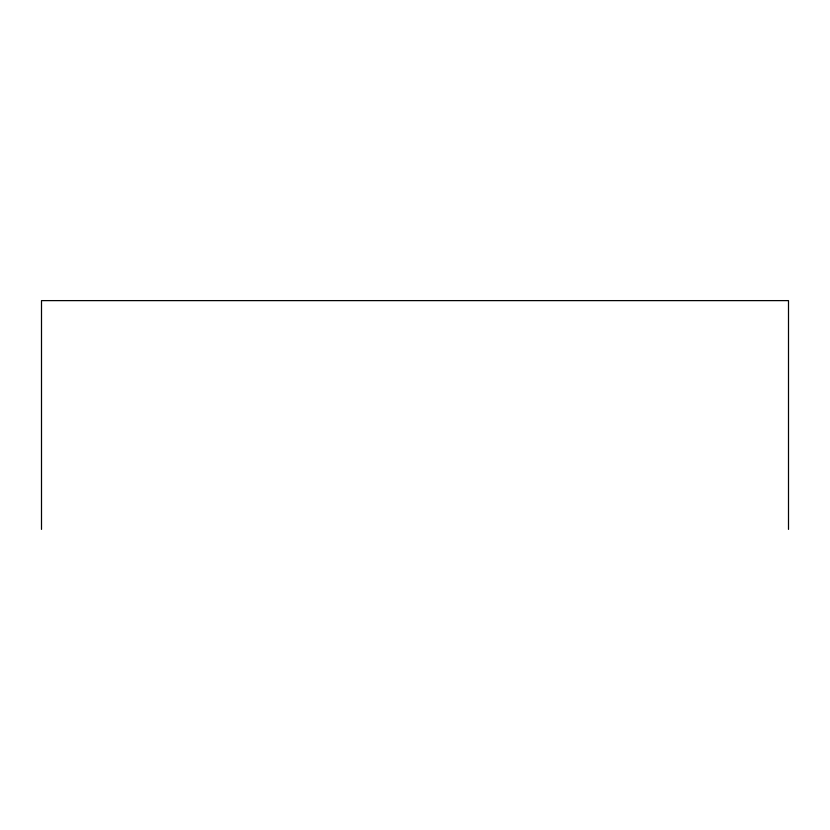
<?xml version="1.0" encoding="UTF-8"?>
<svg xmlns="http://www.w3.org/2000/svg" width="830" height="830" viewBox="0 0 830 830"><rect width="100%" height="100%" fill="white"/><g stroke="black" fill="none" stroke-linecap="round" stroke-linejoin="round"><path stroke-width="1.25" d="M788.5 529.384L788.5 300.616L41.5 300.616L41.5 529.384"/></g></svg>
